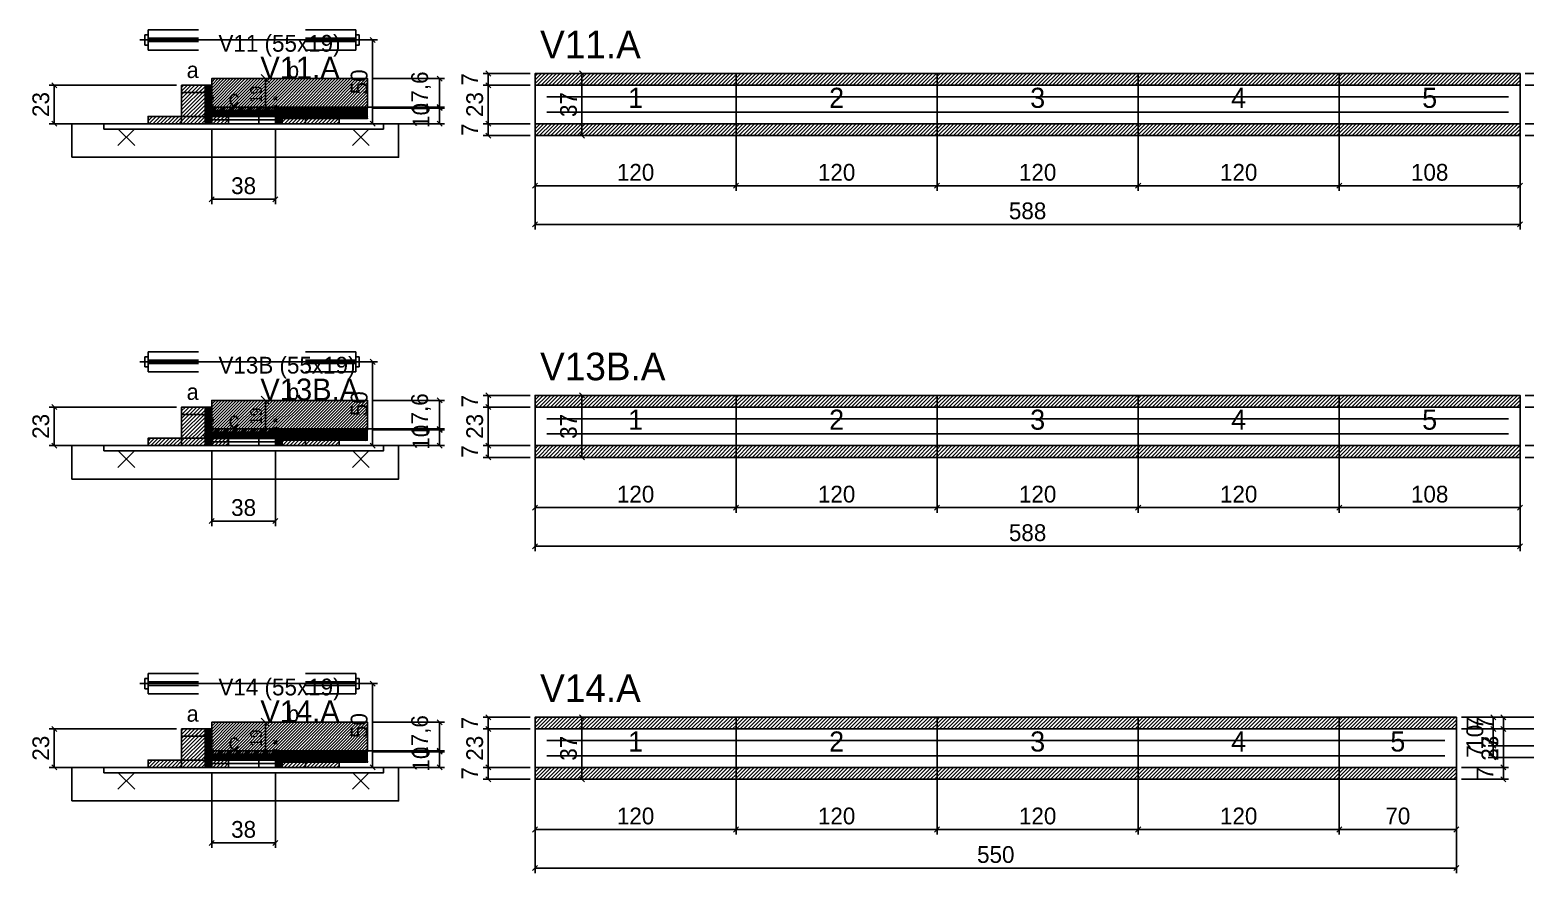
# Model space of a CAD drawing. Extents: x -9000 to 3070, y -6529 to 1250.
# Drawn here: x -69 to 824, y -2492 to -1989 of the extents above; entities that cross this region are included whole.
import ezdxf
from ezdxf.enums import TextEntityAlignment as Align

# ---------------------------------------------------------------- set-up
doc = ezdxf.new("R2010")
doc.units = 0
for name, color, linetype in [('5', 5, 'Continuous'), ('BARRA_ANCORAGEM', 126, 'Continuous'), ('barrote', 126, 'Continuous'), ('CONCRETO', 251, 'Continuous'), ('COTA', 241, 'Continuous'), ('Cota Seção (2x)', 241, 'Continuous'), ('detalhes', 7, 'Continuous'), ('Hachura', 251, 'Continuous'), ('HACHURACONCRETO', 251, 'Continuous'), ('Madeira', 126, 'Continuous'), ('NOMENCLATURA', 7, 'Continuous'), ('Painéis', 200, 'Continuous'), ('presilha', 224, 'Continuous'), ('SARR_2.2x7', 40, 'Continuous'), ('SARRAFO_2_2X7', 40, 'Continuous'), ('SCO-___-LAJ', 224, 'Continuous'), ('TENSOR', 224, 'Continuous'), ('Texto Seção', 7, 'Continuous')]:
    doc.layers.add(name, color=color, linetype=linetype)
doc.dimstyles.new('PAINEL', dxfattribs={"dimtxt": 10, "dimasz": 3, "dimexe": 3, "dimexo": 3, "dimgap": 3, "dimtad": 1, "dimblk": 'OBLIQUE', "dimblk1": 'OBLIQUE', "dimcen": 2.5, "dimclrd": 4, "dimclre": 4, "dimclrt": 240, "dimazin": 3, "dimtfac": 1, "dimtmove": 0, "dimatfit": 3})
doc.dimstyles.new('SECAO2X', dxfattribs={"dimtxt": 7, "dimasz": 5, "dimexe": 3, "dimexo": 3, "dimgap": 2, "dimtad": 3, "dimblk": 'OBLIQUE', "dimblk1": 'OBLIQUE', "dimcen": 2.5, "dimclrd": 4, "dimclre": 4, "dimclrt": 1, "dimazin": 3, "dimtfac": 1, "dimtmove": 0, "dimatfit": 3})

# ---------------------------------------------------------------- blocks, each defined once
blk = doc.blocks.new('PAR_ESQ')
for p, q in [((-1, -1), (1, 1)), ((-1, 1), (1, -1))]:
    blk.add_line(p, q)
blk = doc.blocks.new('PAR_FUNDO_ESQ')
for p, q in [((-1, -1), (1, 1)), ((-1, 1), (1, -1))]:
    blk.add_line(p, q)
blk = doc.blocks.new('PAR_FUNDO_DIR')
for p, q in [((-1, -1), (1, 1)), ((-1, 1), (1, -1))]:
    blk.add_line(p, q)
blk = doc.blocks.new('par_int_esq')
for p, q in [((-1, -1), (1, 1)), ((-1, 1), (1, -1))]:
    blk.add_line(p, q)
blk = doc.blocks.new('par_int_dir')
for p, q in [((-1, -1), (1, 1)), ((-1, 1), (1, -1))]:
    blk.add_line(p, q)
blk = doc.blocks.new('_OBLIQUE')
at = {"color": 0, "linetype": 'BYBLOCK'}
blk.add_line((-0.5, -0.5), (0.5, 0.5), dxfattribs=at)

msp = doc.modelspace()

# ---------------------------------------------------------------- hatches: boundary and pattern name
at = {"layer": 'COTA'}
h = msp.add_hatch(dxfattribs=at)
h.set_pattern_fill('ANSI31', scale=0.5)
h.paths.add_polyline_path([(233, -2022), (353, -2022), (353, -2015), (233, -2015)])
h = msp.add_hatch(dxfattribs=at)
h.set_pattern_fill('ANSI31', scale=0.5)
h.paths.add_polyline_path([(353, -2022), (473, -2022), (473, -2015), (353, -2015)])
h = msp.add_hatch(dxfattribs=at)
h.set_pattern_fill('ANSI31', scale=0.5)
h.paths.add_polyline_path([(473, -2022), (593, -2022), (593, -2015), (473, -2015)])
h = msp.add_hatch(dxfattribs=at)
h.set_pattern_fill('ANSI31', scale=0.5)
h.paths.add_polyline_path([(593, -2022), (713, -2022), (713, -2015), (593, -2015)])
h = msp.add_hatch(dxfattribs=at)
h.set_pattern_fill('ANSI31', scale=0.5)
h.paths.add_polyline_path([(713, -2022), (821, -2022), (821, -2015), (713, -2015)])
h = msp.add_hatch(dxfattribs=at)
h.set_pattern_fill('ANSI31', scale=0.4)
h.paths.add_polyline_path([(40, -2037), (40, -2018), (133, -2018), (133, -2035.6), (78, -2035.6), (78, -2037)])
h = msp.add_hatch(dxfattribs=at)
h.set_pattern_fill('ANSI31', scale=0.5)
h.paths.add_polyline_path([(233, -2052), (353, -2052), (353, -2045), (233, -2045)])
h = msp.add_hatch(dxfattribs=at)
h.set_pattern_fill('ANSI31', scale=0.5)
h.paths.add_polyline_path([(353, -2052), (473, -2052), (473, -2045), (353, -2045)])
h = msp.add_hatch(dxfattribs=at)
h.set_pattern_fill('ANSI31', scale=0.5)
h.paths.add_polyline_path([(473, -2052), (593, -2052), (593, -2045), (473, -2045)])
h = msp.add_hatch(dxfattribs=at)
h.set_pattern_fill('ANSI31', scale=0.5)
h.paths.add_polyline_path([(593, -2052), (713, -2052), (713, -2045), (593, -2045)])
h = msp.add_hatch(dxfattribs=at)
h.set_pattern_fill('ANSI31', scale=0.5)
h.paths.add_polyline_path([(713, -2052), (821, -2052), (821, -2045), (713, -2045)])
h = msp.add_hatch(dxfattribs=at)
h.set_pattern_fill('ANSI31', scale=0.4)
h.paths.add_polyline_path([(40, -2229), (40, -2210), (133, -2210), (133, -2227.6), (78, -2227.6), (78, -2229)])
h = msp.add_hatch(dxfattribs=at)
h.set_pattern_fill('ANSI31', scale=0.5)
h.paths.add_polyline_path([(233, -2214), (353, -2214), (353, -2207), (233, -2207)])
h = msp.add_hatch(dxfattribs=at)
h.set_pattern_fill('ANSI31', scale=0.5)
h.paths.add_polyline_path([(353, -2214), (473, -2214), (473, -2207), (353, -2207)])
h = msp.add_hatch(dxfattribs=at)
h.set_pattern_fill('ANSI31', scale=0.5)
h.paths.add_polyline_path([(473, -2214), (593, -2214), (593, -2207), (473, -2207)])
h = msp.add_hatch(dxfattribs=at)
h.set_pattern_fill('ANSI31', scale=0.5)
h.paths.add_polyline_path([(593, -2214), (713, -2214), (713, -2207), (593, -2207)])
h = msp.add_hatch(dxfattribs=at)
h.set_pattern_fill('ANSI31', scale=0.5)
h.paths.add_polyline_path([(713, -2214), (821, -2214), (821, -2207), (713, -2207)])
h = msp.add_hatch(dxfattribs=at)
h.set_pattern_fill('ANSI31', scale=0.5)
h.paths.add_polyline_path([(233, -2244), (353, -2244), (353, -2237), (233, -2237)])
h = msp.add_hatch(dxfattribs=at)
h.set_pattern_fill('ANSI31', scale=0.5)
h.paths.add_polyline_path([(353, -2244), (473, -2244), (473, -2237), (353, -2237)])
h = msp.add_hatch(dxfattribs=at)
h.set_pattern_fill('ANSI31', scale=0.5)
h.paths.add_polyline_path([(473, -2244), (593, -2244), (593, -2237), (473, -2237)])
h = msp.add_hatch(dxfattribs=at)
h.set_pattern_fill('ANSI31', scale=0.5)
h.paths.add_polyline_path([(593, -2244), (713, -2244), (713, -2237), (593, -2237)])
h = msp.add_hatch(dxfattribs=at)
h.set_pattern_fill('ANSI31', scale=0.5)
h.paths.add_polyline_path([(713, -2244), (821, -2244), (821, -2237), (713, -2237)])
h = msp.add_hatch(dxfattribs=at)
h.set_pattern_fill('ANSI31', scale=0.5)
h.paths.add_polyline_path([(233, -2406), (353, -2406), (353, -2399), (233, -2399)])
h = msp.add_hatch(dxfattribs=at)
h.set_pattern_fill('ANSI31', scale=0.5)
h.paths.add_polyline_path([(353, -2406), (473, -2406), (473, -2399), (353, -2399)])
h = msp.add_hatch(dxfattribs=at)
h.set_pattern_fill('ANSI31', scale=0.5)
h.paths.add_polyline_path([(473, -2406), (593, -2406), (593, -2399), (473, -2399)])
h = msp.add_hatch(dxfattribs=at)
h.set_pattern_fill('ANSI31', scale=0.5)
h.paths.add_polyline_path([(593, -2406), (713, -2406), (713, -2399), (593, -2399)])
h = msp.add_hatch(dxfattribs=at)
h.set_pattern_fill('ANSI31', scale=0.5)
h.paths.add_polyline_path([(713, -2406), (783, -2406), (783, -2399), (713, -2399)])
h = msp.add_hatch(dxfattribs=at)
h.set_pattern_fill('ANSI31', scale=0.4)
h.paths.add_polyline_path([(40, -2421), (40, -2402), (133, -2402), (133, -2419.6), (78, -2419.6), (78, -2421)])
h = msp.add_hatch(dxfattribs=at)
h.set_pattern_fill('ANSI31', scale=0.5)
h.paths.add_polyline_path([(233, -2436), (353, -2436), (353, -2429), (233, -2429)])
h = msp.add_hatch(dxfattribs=at)
h.set_pattern_fill('ANSI31', scale=0.5)
h.paths.add_polyline_path([(353, -2436), (473, -2436), (473, -2429), (353, -2429)])
h = msp.add_hatch(dxfattribs=at)
h.set_pattern_fill('ANSI31', scale=0.5)
h.paths.add_polyline_path([(473, -2436), (593, -2436), (593, -2429), (473, -2429)])
h = msp.add_hatch(dxfattribs=at)
h.set_pattern_fill('ANSI31', scale=0.5)
h.paths.add_polyline_path([(593, -2436), (713, -2436), (713, -2429), (593, -2429)])
h = msp.add_hatch(dxfattribs=at)
h.set_pattern_fill('ANSI31', scale=0.5)
h.paths.add_polyline_path([(713, -2436), (783, -2436), (783, -2429), (713, -2429)])
at = {"layer": 'Hachura'}
h = msp.add_hatch(dxfattribs=at)
h.set_pattern_fill('ANSI31', scale=0.5)
h.paths.add_polyline_path([(22, -2045), (36, -2045), (36, -2022), (22, -2022)])
h = msp.add_hatch(dxfattribs=at)
h.set_pattern_fill('ANSI31', scale=0.5)
h.paths.add_polyline_path([(22, -2026.4), (36, -2026.4), (36, -2022), (22, -2022)])
h = msp.add_hatch(dxfattribs=at)
h.set_pattern_fill('SOLID')
h.paths.add_polyline_path([(36, -2045), (40, -2045), (40, -2022), (36, -2022)])
h = msp.add_hatch(dxfattribs=at)
h.set_pattern_fill('ANSI31', scale=0.5)
h.paths.add_polyline_path([(2, -2045), (22, -2045), (22, -2040.6), (2, -2040.6)])
h = msp.add_hatch(dxfattribs=at)
h.set_pattern_fill('SOLID')
h.paths.add_polyline_path([(40, -2040.6), (78, -2040.6), (78, -2037), (40, -2037)])
h = msp.add_hatch(dxfattribs=at)
h.set_pattern_fill('ANSI31', scale=0.5)
h.paths.add_polyline_path([(40, -2045), (50, -2045), (50, -2040.6), (40, -2040.6)])
h = msp.add_hatch(dxfattribs=at)
h.set_pattern_fill('SOLID')
h.paths.add_polyline_path([(78, -2045), (82, -2045), (82, -2035), (78, -2035)])
h = msp.add_hatch(dxfattribs=at)
h.set_pattern_fill('SOLID')
h.paths.add_polyline_path([(78, -2035), (133, -2035), (133, -2042), (78, -2042)])
h = msp.add_hatch(dxfattribs=at)
h.set_pattern_fill('ANSI31', scale=0.5)
h.paths.add_polyline_path([(82, -2045), (96, -2045), (96, -2035), (82, -2035)])
h = msp.add_hatch(dxfattribs=at)
h.set_pattern_fill('ANSI31', scale=0.5)
h.paths.add_polyline_path([(82, -2039.4), (96, -2039.4), (96, -2035), (82, -2035)])
h = msp.add_hatch(dxfattribs=at)
h.set_pattern_fill('ANSI31', scale=0.5)
h.paths.add_polyline_path([(96, -2045), (116, -2045), (116, -2040.6), (96, -2040.6)])
h = msp.add_hatch(dxfattribs=at)
h.set_pattern_fill('ANSI31', scale=0.5)
h.paths.add_polyline_path([(22, -2237), (36, -2237), (36, -2214), (22, -2214)])
h = msp.add_hatch(dxfattribs=at)
h.set_pattern_fill('ANSI31', scale=0.5)
h.paths.add_polyline_path([(22, -2218.4), (36, -2218.4), (36, -2214), (22, -2214)])
h = msp.add_hatch(dxfattribs=at)
h.set_pattern_fill('SOLID')
h.paths.add_polyline_path([(36, -2237), (40, -2237), (40, -2214), (36, -2214)])
h = msp.add_hatch(dxfattribs=at)
h.set_pattern_fill('SOLID')
h.paths.add_polyline_path([(40, -2232.6), (78, -2232.6), (78, -2229), (40, -2229)])
h = msp.add_hatch(dxfattribs=at)
h.set_pattern_fill('SOLID')
h.paths.add_polyline_path([(78, -2237), (82, -2237), (82, -2227), (78, -2227)])
h = msp.add_hatch(dxfattribs=at)
h.set_pattern_fill('SOLID')
h.paths.add_polyline_path([(78, -2227), (133, -2227), (133, -2234), (78, -2234)])
h = msp.add_hatch(dxfattribs=at)
h.set_pattern_fill('ANSI31', scale=0.5)
h.paths.add_polyline_path([(82, -2237), (96, -2237), (96, -2227), (82, -2227)])
h = msp.add_hatch(dxfattribs=at)
h.set_pattern_fill('ANSI31', scale=0.5)
h.paths.add_polyline_path([(82, -2231.4), (96, -2231.4), (96, -2227), (82, -2227)])
h = msp.add_hatch(dxfattribs=at)
h.set_pattern_fill('ANSI31', scale=0.5)
h.paths.add_polyline_path([(2, -2237), (22, -2237), (22, -2232.6), (2, -2232.6)])
h = msp.add_hatch(dxfattribs=at)
h.set_pattern_fill('ANSI31', scale=0.5)
h.paths.add_polyline_path([(40, -2237), (50, -2237), (50, -2232.6), (40, -2232.6)])
h = msp.add_hatch(dxfattribs=at)
h.set_pattern_fill('ANSI31', scale=0.5)
h.paths.add_polyline_path([(96, -2237), (116, -2237), (116, -2232.6), (96, -2232.6)])
h = msp.add_hatch(dxfattribs=at)
h.set_pattern_fill('ANSI31', scale=0.5)
h.paths.add_polyline_path([(22, -2429), (36, -2429), (36, -2406), (22, -2406)])
h = msp.add_hatch(dxfattribs=at)
h.set_pattern_fill('ANSI31', scale=0.5)
h.paths.add_polyline_path([(22, -2410.4), (36, -2410.4), (36, -2406), (22, -2406)])
h = msp.add_hatch(dxfattribs=at)
h.set_pattern_fill('SOLID')
h.paths.add_polyline_path([(36, -2429), (40, -2429), (40, -2406), (36, -2406)])
h = msp.add_hatch(dxfattribs=at)
h.set_pattern_fill('ANSI31', scale=0.5)
h.paths.add_polyline_path([(2, -2429), (22, -2429), (22, -2424.6), (2, -2424.6)])
h = msp.add_hatch(dxfattribs=at)
h.set_pattern_fill('SOLID')
h.paths.add_polyline_path([(40, -2424.6), (78, -2424.6), (78, -2421), (40, -2421)])
h = msp.add_hatch(dxfattribs=at)
h.set_pattern_fill('ANSI31', scale=0.5)
h.paths.add_polyline_path([(40, -2429), (50, -2429), (50, -2424.6), (40, -2424.6)])
h = msp.add_hatch(dxfattribs=at)
h.set_pattern_fill('SOLID')
h.paths.add_polyline_path([(78, -2429), (82, -2429), (82, -2419), (78, -2419)])
h = msp.add_hatch(dxfattribs=at)
h.set_pattern_fill('SOLID')
h.paths.add_polyline_path([(78, -2419), (133, -2419), (133, -2426), (78, -2426)])
h = msp.add_hatch(dxfattribs=at)
h.set_pattern_fill('ANSI31', scale=0.5)
h.paths.add_polyline_path([(82, -2429), (96, -2429), (96, -2419), (82, -2419)])
h = msp.add_hatch(dxfattribs=at)
h.set_pattern_fill('ANSI31', scale=0.5)
h.paths.add_polyline_path([(82, -2423.4), (96, -2423.4), (96, -2419), (82, -2419)])
h = msp.add_hatch(dxfattribs=at)
h.set_pattern_fill('ANSI31', scale=0.5)
h.paths.add_polyline_path([(96, -2429), (116, -2429), (116, -2424.6), (96, -2424.6)])
at = {"layer": 'HACHURACONCRETO'}
h = msp.add_hatch(dxfattribs=at)
h.set_pattern_fill('ANSI31', scale=0.3)
h.paths.add_polyline_path([(40, -2040.6), (78, -2040.6), (78, -2035), (40, -2035)])
h = msp.add_hatch(dxfattribs=at)
h.set_pattern_fill('ANSI31', scale=0.3)
h.paths.add_polyline_path([(40, -2232.6), (78, -2232.6), (78, -2227), (40, -2227)])
h = msp.add_hatch(dxfattribs=at)
h.set_pattern_fill('ANSI31', scale=0.3)
h.paths.add_polyline_path([(40, -2424.6), (78, -2424.6), (78, -2419), (40, -2419)])

# ---------------------------------------------------------------- linework, layer by layer
for p, q in [((2, -1989), (32, -1989)), ((2, -1989), (2, -2001)), ((96, -1989), (126, -1989)), ((126, -1989), (126, -2001)), ((0, -1992), (0, -1998)), ((2, -1992), (0, -1992)), ((2, -1998), (0, -1998)), ((2, -1994), (32, -1994)), ((2, -1996), (32, -1996)), ((96, -1994), (126, -1994)), ((96, -1996), (126, -1996)), ((126, -1992), (128, -1992)), ((126, -1998), (128, -1998)), ((128, -1992), (128, -1998)), ((2, -2001), (32, -2001)), ((96, -2001), (126, -2001)), ((0, -2184), (0, -2190)), ((2, -2184), (0, -2184)), ((2, -2181), (32, -2181)), ((2, -2181), (2, -2193)), ((2, -2186), (32, -2186)), ((96, -2181), (126, -2181)), ((96, -2186), (126, -2186)), ((126, -2181), (126, -2193)), ((126, -2184), (128, -2184)), ((128, -2184), (128, -2190)), ((2, -2190), (0, -2190)), ((2, -2188), (32, -2188)), ((2, -2193), (32, -2193)), ((96, -2188), (126, -2188)), ((96, -2193), (126, -2193)), ((126, -2190), (128, -2190)), ((2, -2373), (32, -2373)), ((2, -2373), (2, -2385)), ((96, -2373), (126, -2373)), ((126, -2373), (126, -2385)), ((0, -2376), (0, -2382)), ((2, -2376), (0, -2376)), ((2, -2382), (0, -2382)), ((2, -2378), (32, -2378)), ((2, -2380), (32, -2380)), ((96, -2378), (126, -2378)), ((96, -2380), (126, -2380)), ((126, -2376), (128, -2376)), ((126, -2382), (128, -2382)), ((128, -2376), (128, -2382)), ((2, -2385), (32, -2385)), ((96, -2385), (126, -2385))]:
    msp.add_line(p, q)
at = {"layer": 'BARRA_ANCORAGEM'}
for p, q in [((40, -2037.3), (78, -2037.3)), ((40, -2039.3), (40, -2037.3)), ((40, -2039.3), (78, -2039.3)), ((40, -2040.7), (78, -2040.7)), ((40, -2042.7), (40, -2040.7)), ((40, -2042.7), (78, -2042.7)), ((78, -2039.3), (78, -2037.3)), ((78, -2042.7), (78, -2040.7)), ((40, -2229.3), (78, -2229.3)), ((40, -2231.3), (40, -2229.3)), ((40, -2231.3), (78, -2231.3)), ((78, -2231.3), (78, -2229.3)), ((40, -2232.7), (78, -2232.7)), ((40, -2234.7), (40, -2232.7)), ((40, -2234.7), (78, -2234.7)), ((78, -2234.7), (78, -2232.7)), ((40, -2421.3), (78, -2421.3)), ((40, -2423.3), (40, -2421.3)), ((40, -2423.3), (78, -2423.3)), ((40, -2424.7), (78, -2424.7)), ((40, -2426.7), (40, -2424.7)), ((40, -2426.7), (78, -2426.7)), ((78, -2423.3), (78, -2421.3)), ((78, -2426.7), (78, -2424.7))]:
    msp.add_line(p, q, dxfattribs=at)
at = {"layer": 'barrote'}
for points in [[(-43.5, -2065), (151.5, -2065), (151.5, -2045), (-43.5, -2045)], [(-43.5, -2257), (151.5, -2257), (151.5, -2237), (-43.5, -2237)], [(-43.5, -2449), (151.5, -2449), (151.5, -2429), (-43.5, -2429)]]:
    msp.add_lwpolyline(points, close=True, dxfattribs=at)
at = {"layer": 'CONCRETO'}
for points in [[(40, -2037), (40, -2018), (133, -2018), (133, -2035.6), (78, -2035.6), (78, -2037)], [(40, -2229), (40, -2210), (133, -2210), (133, -2227.6), (78, -2227.6), (78, -2229)], [(40, -2421), (40, -2402), (133, -2402), (133, -2419.6), (78, -2419.6), (78, -2421)]]:
    msp.add_lwpolyline(points, close=True, dxfattribs=at)
at = {"layer": 'HACHURACONCRETO'}
for points in [[(40, -2040.6), (78, -2040.6), (78, -2035), (40, -2035)], [(40, -2232.6), (78, -2232.6), (78, -2227), (40, -2227)], [(40, -2424.6), (78, -2424.6), (78, -2419), (40, -2419)]]:
    msp.add_lwpolyline(points, close=True, dxfattribs=at)
at = {"layer": 'Madeira'}
for points in [[(22, -2045), (36, -2045), (36, -2022), (22, -2022)], [(22, -2026.4), (36, -2026.4), (36, -2022), (22, -2022)], [(2, -2045), (22, -2045), (22, -2040.6), (2, -2040.6)], [(22, -2045), (36, -2045), (36, -2040.6), (22, -2040.6)], [(40, -2045), (50, -2045), (50, -2040.6), (40, -2040.6)], [(68, -2045), (78, -2045), (78, -2040.6), (68, -2040.6)], [(82, -2045), (96, -2045), (96, -2035), (82, -2035)], [(82, -2039.4), (96, -2039.4), (96, -2035), (82, -2035)], [(96, -2045), (116, -2045), (116, -2040.6), (96, -2040.6)], [(22, -2237), (36, -2237), (36, -2214), (22, -2214)], [(22, -2218.4), (36, -2218.4), (36, -2214), (22, -2214)], [(82, -2237), (96, -2237), (96, -2227), (82, -2227)], [(82, -2231.4), (96, -2231.4), (96, -2227), (82, -2227)], [(2, -2237), (22, -2237), (22, -2232.6), (2, -2232.6)], [(22, -2237), (36, -2237), (36, -2232.6), (22, -2232.6)], [(40, -2237), (50, -2237), (50, -2232.6), (40, -2232.6)], [(68, -2237), (78, -2237), (78, -2232.6), (68, -2232.6)], [(96, -2237), (116, -2237), (116, -2232.6), (96, -2232.6)], [(22, -2429), (36, -2429), (36, -2406), (22, -2406)], [(22, -2410.4), (36, -2410.4), (36, -2406), (22, -2406)], [(2, -2429), (22, -2429), (22, -2424.6), (2, -2424.6)], [(22, -2429), (36, -2429), (36, -2424.6), (22, -2424.6)], [(40, -2429), (50, -2429), (50, -2424.6), (40, -2424.6)], [(68, -2429), (78, -2429), (78, -2424.6), (68, -2424.6)], [(82, -2429), (96, -2429), (96, -2419), (82, -2419)], [(82, -2423.4), (96, -2423.4), (96, -2419), (82, -2419)], [(96, -2429), (116, -2429), (116, -2424.6), (96, -2424.6)]]:
    msp.add_lwpolyline(points, close=True, dxfattribs=at)
at = {"layer": 'Painéis'}
for p, q in [((233, -2022), (353, -2022)), ((233, -2045), (233, -2022)), ((353, -2045), (353, -2022)), ((353, -2045), (353, -2022)), ((353, -2022), (473, -2022)), ((353, -2045), (353, -2022)), ((473, -2045), (473, -2022)), ((473, -2045), (473, -2022)), ((473, -2022), (593, -2022)), ((473, -2045), (473, -2022)), ((593, -2045), (593, -2022)), ((593, -2045), (593, -2022)), ((593, -2022), (713, -2022)), ((593, -2045), (593, -2022)), ((713, -2045), (713, -2022)), ((713, -2045), (713, -2022)), ((713, -2022), (821, -2022)), ((713, -2045), (713, -2022)), ((821, -2045), (821, -2022)), ((233, -2045), (353, -2045)), ((353, -2045), (473, -2045)), ((473, -2045), (593, -2045)), ((593, -2045), (713, -2045)), ((713, -2045), (821, -2045)), ((233, -2214), (353, -2214)), ((233, -2237), (233, -2214)), ((353, -2237), (353, -2214)), ((353, -2237), (353, -2214)), ((353, -2214), (473, -2214)), ((353, -2237), (353, -2214)), ((473, -2237), (473, -2214)), ((473, -2237), (473, -2214)), ((473, -2214), (593, -2214)), ((473, -2237), (473, -2214)), ((593, -2237), (593, -2214)), ((593, -2237), (593, -2214)), ((593, -2214), (713, -2214)), ((593, -2237), (593, -2214)), ((713, -2237), (713, -2214)), ((713, -2237), (713, -2214)), ((713, -2214), (821, -2214)), ((713, -2237), (713, -2214)), ((821, -2237), (821, -2214)), ((233, -2237), (353, -2237)), ((353, -2237), (473, -2237)), ((473, -2237), (593, -2237)), ((593, -2237), (713, -2237)), ((713, -2237), (821, -2237)), ((233, -2406), (353, -2406)), ((233, -2429), (233, -2406)), ((353, -2429), (353, -2406)), ((353, -2429), (353, -2406)), ((353, -2406), (473, -2406)), ((353, -2429), (353, -2406)), ((473, -2429), (473, -2406)), ((473, -2429), (473, -2406)), ((473, -2406), (593, -2406)), ((473, -2429), (473, -2406)), ((593, -2429), (593, -2406)), ((593, -2429), (593, -2406)), ((593, -2406), (713, -2406)), ((593, -2429), (593, -2406)), ((713, -2429), (713, -2406)), ((713, -2429), (713, -2406)), ((713, -2406), (783, -2406)), ((713, -2429), (713, -2406)), ((783, -2429), (783, -2406)), ((233, -2429), (353, -2429)), ((353, -2429), (473, -2429)), ((473, -2429), (593, -2429)), ((593, -2429), (713, -2429)), ((713, -2429), (783, -2429))]:
    msp.add_line(p, q, dxfattribs=at)
for points in [[(36, -2045), (40, -2045), (40, -2022), (36, -2022)], [(40, -2040.6), (78, -2040.6), (78, -2037), (40, -2037)], [(78, -2045), (82, -2045), (82, -2035), (78, -2035)], [(78, -2035), (133, -2035), (133, -2035.6), (78, -2035.6)], [(36, -2237), (40, -2237), (40, -2214), (36, -2214)], [(40, -2232.6), (78, -2232.6), (78, -2229), (40, -2229)], [(78, -2237), (82, -2237), (82, -2227), (78, -2227)], [(78, -2227), (133, -2227), (133, -2227.6), (78, -2227.6)], [(36, -2429), (40, -2429), (40, -2406), (36, -2406)], [(40, -2424.6), (78, -2424.6), (78, -2421), (40, -2421)], [(78, -2429), (82, -2429), (82, -2419), (78, -2419)], [(78, -2419), (133, -2419), (133, -2419.6), (78, -2419.6)]]:
    msp.add_lwpolyline(points, close=True, dxfattribs=at)
at = {"layer": 'presilha'}
for p, q in [((-16, -2058), (-6, -2048)), ((-16, -2048), (-6, -2058)), ((124, -2058), (134, -2048)), ((124, -2048), (134, -2058)), ((-16, -2250), (-6, -2240)), ((-16, -2240), (-6, -2250)), ((124, -2250), (134, -2240)), ((124, -2240), (134, -2250)), ((-16, -2442), (-6, -2432)), ((-16, -2432), (-6, -2442)), ((124, -2442), (134, -2432)), ((124, -2432), (134, -2442))]:
    msp.add_line(p, q, dxfattribs=at)
at = {"layer": 'SARR_2.2x7'}
for points in [[(240, -2029), (353, -2029)], [(240, -2029), (353, -2029)], [(353, -2029), (473, -2029)], [(353, -2029), (473, -2029)], [(473, -2029), (593, -2029)], [(473, -2029), (593, -2029)], [(593, -2029), (713, -2029)], [(593, -2029), (713, -2029)], [(713, -2029), (814, -2029)], [(713, -2029), (814, -2029)], [(240, -2038), (353, -2038)], [(240, -2038), (353, -2038)], [(353, -2038), (473, -2038)], [(353, -2038), (473, -2038)], [(473, -2038), (593, -2038)], [(473, -2038), (593, -2038)], [(593, -2038), (713, -2038)], [(593, -2038), (713, -2038)], [(713, -2038), (814, -2038)], [(713, -2038), (814, -2038)], [(240, -2221), (353, -2221)], [(240, -2221), (353, -2221)], [(353, -2221), (473, -2221)], [(353, -2221), (473, -2221)], [(473, -2221), (593, -2221)], [(473, -2221), (593, -2221)], [(593, -2221), (713, -2221)], [(593, -2221), (713, -2221)], [(713, -2221), (814, -2221)], [(713, -2221), (814, -2221)], [(240, -2230), (353, -2230)], [(240, -2230), (353, -2230)], [(353, -2230), (473, -2230)], [(353, -2230), (473, -2230)], [(473, -2230), (593, -2230)], [(473, -2230), (593, -2230)], [(593, -2230), (713, -2230)], [(593, -2230), (713, -2230)], [(713, -2230), (814, -2230)], [(713, -2230), (814, -2230)], [(240, -2413), (353, -2413)], [(240, -2413), (353, -2413)], [(353, -2413), (473, -2413)], [(353, -2413), (473, -2413)], [(473, -2413), (593, -2413)], [(473, -2413), (593, -2413)], [(593, -2413), (713, -2413)], [(593, -2413), (713, -2413)], [(713, -2413), (776, -2413)], [(713, -2413), (776, -2413)], [(240, -2422), (353, -2422)], [(240, -2422), (353, -2422)], [(353, -2422), (473, -2422)], [(353, -2422), (473, -2422)], [(473, -2422), (593, -2422)], [(473, -2422), (593, -2422)], [(593, -2422), (713, -2422)], [(593, -2422), (713, -2422)], [(713, -2422), (776, -2422)], [(713, -2422), (776, -2422)]]:
    msp.add_lwpolyline(points, dxfattribs=at)
at = {"layer": 'SARRAFO_2_2X7'}
for p, q in [((36, -2031.2), (36, -2026.8)), ((36, -2026.8), (40, -2026.8)), ((36, -2031.2), (40, -2031.2)), ((40, -2031.2), (40, -2026.8)), ((36, -2040.2), (36, -2035.8)), ((36, -2035.8), (40, -2035.8)), ((36, -2040.2), (40, -2040.2)), ((40, -2040.2), (40, -2035.8)), ((78, -2042.2), (78, -2037.8)), ((78, -2037.8), (82, -2037.8)), ((78, -2042.2), (82, -2042.2)), ((82, -2042.2), (82, -2037.8)), ((36, -2223.2), (36, -2218.8)), ((36, -2218.8), (40, -2218.8)), ((40, -2223.2), (40, -2218.8)), ((36, -2223.2), (40, -2223.2)), ((36, -2232.2), (36, -2227.8)), ((36, -2227.8), (40, -2227.8)), ((40, -2232.2), (40, -2227.8)), ((78, -2234.2), (78, -2229.8)), ((78, -2229.8), (82, -2229.8)), ((82, -2234.2), (82, -2229.8)), ((36, -2232.2), (40, -2232.2)), ((78, -2234.2), (82, -2234.2)), ((36, -2415.2), (36, -2410.8)), ((36, -2410.8), (40, -2410.8)), ((36, -2415.2), (40, -2415.2)), ((40, -2415.2), (40, -2410.8)), ((36, -2424.2), (36, -2419.8)), ((36, -2419.8), (40, -2419.8)), ((36, -2424.2), (40, -2424.2)), ((40, -2424.2), (40, -2419.8)), ((78, -2426.2), (78, -2421.8)), ((78, -2421.8), (82, -2421.8)), ((78, -2426.2), (82, -2426.2)), ((82, -2426.2), (82, -2421.8))]:
    msp.add_line(p, q, dxfattribs=at)
at = {"layer": 'SCO-___-LAJ'}
for points in [[(233, -2022), (353, -2022), (353, -2015), (233, -2015)], [(353, -2022), (473, -2022), (473, -2015), (353, -2015)], [(473, -2022), (593, -2022), (593, -2015), (473, -2015)], [(593, -2022), (713, -2022), (713, -2015), (593, -2015)], [(713, -2022), (821, -2022), (821, -2015), (713, -2015)], [(-24.5, -2048.2), (142.5, -2048.2), (142.5, -2045), (-24.5, -2045)], [(233, -2052), (353, -2052), (353, -2045), (233, -2045)], [(353, -2052), (473, -2052), (473, -2045), (353, -2045)], [(473, -2052), (593, -2052), (593, -2045), (473, -2045)], [(593, -2052), (713, -2052), (713, -2045), (593, -2045)], [(713, -2052), (821, -2052), (821, -2045), (713, -2045)], [(233, -2214), (353, -2214), (353, -2207), (233, -2207)], [(353, -2214), (473, -2214), (473, -2207), (353, -2207)], [(473, -2214), (593, -2214), (593, -2207), (473, -2207)], [(593, -2214), (713, -2214), (713, -2207), (593, -2207)], [(713, -2214), (821, -2214), (821, -2207), (713, -2207)], [(-24.5, -2240.2), (142.5, -2240.2), (142.5, -2237), (-24.5, -2237)], [(233, -2244), (353, -2244), (353, -2237), (233, -2237)], [(353, -2244), (473, -2244), (473, -2237), (353, -2237)], [(473, -2244), (593, -2244), (593, -2237), (473, -2237)], [(593, -2244), (713, -2244), (713, -2237), (593, -2237)], [(713, -2244), (821, -2244), (821, -2237), (713, -2237)], [(233, -2406), (353, -2406), (353, -2399), (233, -2399)], [(353, -2406), (473, -2406), (473, -2399), (353, -2399)], [(473, -2406), (593, -2406), (593, -2399), (473, -2399)], [(593, -2406), (713, -2406), (713, -2399), (593, -2399)], [(713, -2406), (783, -2406), (783, -2399), (713, -2399)], [(-24.5, -2432.2), (142.5, -2432.2), (142.5, -2429), (-24.5, -2429)], [(233, -2436), (353, -2436), (353, -2429), (233, -2429)], [(353, -2436), (473, -2436), (473, -2429), (353, -2429)], [(473, -2436), (593, -2436), (593, -2429), (473, -2429)], [(593, -2436), (713, -2436), (713, -2429), (593, -2429)], [(713, -2436), (783, -2436), (783, -2429), (713, -2429)]]:
    msp.add_lwpolyline(points, close=True, dxfattribs=at)
at = {"layer": 'TENSOR'}
for p, q in [((-3, -1995), (131, -1995)), ((-3, -2187), (131, -2187)), ((-3, -2379), (131, -2379))]:
    msp.add_line(p, q, dxfattribs=at)

# ---------------------------------------------------------------- block references
at = {"layer": 'Painéis'}
for name, p in [('par_int_esq', (40, -2030)), ('PAR_FUNDO_ESQ', (40, -2035)), ('par_int_dir', (78, -2030)), ('PAR_FUNDO_DIR', (78, -2035)), ('PAR_ESQ', (36, -2040)), ('par_int_esq', (40, -2222)), ('par_int_dir', (78, -2222)), ('PAR_ESQ', (36, -2232)), ('PAR_FUNDO_ESQ', (40, -2227)), ('PAR_FUNDO_DIR', (78, -2227)), ('par_int_esq', (40, -2414)), ('PAR_FUNDO_ESQ', (40, -2419)), ('par_int_dir', (78, -2414)), ('PAR_FUNDO_DIR', (78, -2419)), ('PAR_ESQ', (36, -2424))]:
    msp.add_blockref(name, p, dxfattribs=at)

# ---------------------------------------------------------------- texts
at = {"layer": '5'}
for s, p in [('1', (293, -2029.5)), ('2', (413, -2029.5)), ('3', (533, -2029.5)), ('4', (653, -2029.5)), ('5', (767, -2029.5)), ('1', (293, -2221.5)), ('2', (413, -2221.5)), ('3', (533, -2221.5)), ('4', (653, -2221.5)), ('5', (767, -2221.5)), ('1', (293, -2413.5)), ('2', (413, -2413.5)), ('3', (533, -2413.5)), ('4', (653, -2413.5)), ('5', (748, -2413.5))]:
    msp.add_text(s, height=12, dxfattribs=at).set_placement(p, align=Align.MIDDLE_CENTER)
at = {"layer": 'detalhes'}
for s, p in [('b', (85, -2017.7)), ('a', (25, -2017.7)), ('c', (50, -2034.5)), ('a', (25, -2209.7)), ('b', (85, -2209.7)), ('c', (50, -2226.5)), ('b', (85, -2401.7)), ('a', (25, -2401.7)), ('c', (50, -2418.5))]:
    msp.add_text(s, height=9.6, dxfattribs=at).set_placement(p)
at = {"layer": 'NOMENCLATURA'}
for s, p in [('V11.A', (236, -2006)), ('V13B.A', (236, -2198)), ('V14.A', (236, -2390))]:
    msp.add_text(s, height=16.5, dxfattribs=at).set_placement(p)
at = {"layer": 'Texto Seção'}
for s, height, p in [('V11 (55x19)', 10, (44, -2002)), ('V11.A', 13, (69, -2018)), ('V13B (55x19)', 10, (44, -2194)), ('V13B.A', 13, (69, -2210)), ('V14 (55x19)', 10, (44, -2386)), ('V14.A', 13, (69, -2402))]:
    msp.add_text(s, height=height, dxfattribs=at).set_placement(p)

# ---------------------------------------------------------------- dimensions: what is measured, and where the dimension line sits
at = {"layer": 'COTA'}
for base, p1, p2 in [((136, -2045), (96, -2045), (96, -1995)), ((176, -2035.6), (133, -2035.6), (133, -2018)), ((205, -2022), (233, -2022), (233, -2015)), ((261, -2052), (233, -2052), (233, -2015)), ((849, -2052), (821, -2052), (821, -2015)), ((849, -2022), (821, -2022), (821, -2015)), ((-54, -2045), (2, -2045), (22, -2022)), ((205, -2045), (233, -2045), (233, -2022)), ((849, -2045), (821, -2045), (821, -2022)), ((176, -2045), (96, -2045), (96, -2035)), ((205, -2052), (233, -2052), (233, -2045)), ((849, -2052), (821, -2052), (821, -2045)), ((136, -2237), (96, -2237), (96, -2187)), ((-54, -2237), (2, -2237), (22, -2214)), ((176, -2227.6), (133, -2227.6), (133, -2210)), ((205, -2214), (233, -2214), (233, -2207)), ((205, -2237), (233, -2237), (233, -2214)), ((261, -2244), (233, -2244), (233, -2207)), ((849, -2244), (821, -2244), (821, -2207)), ((849, -2214), (821, -2214), (821, -2207)), ((849, -2237), (821, -2237), (821, -2214)), ((176, -2237), (96, -2237), (96, -2227)), ((205, -2244), (233, -2244), (233, -2237)), ((849, -2244), (821, -2244), (821, -2237)), ((136, -2429), (96, -2429), (96, -2379)), ((176, -2419.6), (133, -2419.6), (133, -2402)), ((205, -2406), (233, -2406), (233, -2399)), ((261, -2436), (233, -2436), (233, -2399)), ((811, -2436), (783, -2436), (783, -2399)), ((811, -2406), (783, -2406), (783, -2399)), ((805, -2406), (833, -2406), (833, -2399)), ((-54, -2429), (2, -2429), (22, -2406)), ((205, -2429), (233, -2429), (233, -2406)), ((811, -2429), (783, -2429), (783, -2406)), ((805, -2416), (833, -2416), (833, -2406)), ((176, -2429), (96, -2429), (96, -2419)), ((805, -2423), (833, -2423), (833, -2416)), ((205, -2436), (233, -2436), (233, -2429)), ((811, -2436), (783, -2436), (783, -2429))]:
    msp.add_linear_dim(base=base, p1=p1, p2=p2, angle=90, dimstyle='PAINEL', dxfattribs=at).render()
for base, p1, p2 in [((40, -2090), (40, -2045), (78, -2045)), ((233, -2082), (233, -2045), (353, -2045)), ((233, -2105), (233, -2045), (821, -2045)), ((353, -2082), (353, -2045), (473, -2045)), ((473, -2082), (473, -2045), (593, -2045)), ((593, -2082), (593, -2045), (713, -2045)), ((713, -2082), (713, -2045), (821, -2045)), ((40, -2282), (40, -2237), (78, -2237)), ((233, -2274), (233, -2237), (353, -2237)), ((233, -2297), (233, -2237), (821, -2237)), ((353, -2274), (353, -2237), (473, -2237)), ((473, -2274), (473, -2237), (593, -2237)), ((593, -2274), (593, -2237), (713, -2237)), ((713, -2274), (713, -2237), (821, -2237)), ((40, -2474), (40, -2429), (78, -2429)), ((233, -2466), (233, -2429), (353, -2429)), ((233, -2489), (233, -2429), (783, -2429)), ((353, -2466), (353, -2429), (473, -2429)), ((473, -2466), (473, -2429), (593, -2429)), ((593, -2466), (593, -2429), (713, -2429)), ((713, -2466), (713, -2429), (783, -2429))]:
    msp.add_linear_dim(base=base, p1=p1, p2=p2, dimstyle='PAINEL', dxfattribs=at).render()
at = {"layer": 'Cota Seção (2x)'}
for base, p1, p2 in [((72, -2037), (40, -2037), (40, -2018)), ((72, -2229), (40, -2229), (40, -2210)), ((72, -2421), (40, -2421), (40, -2402))]:
    msp.add_linear_dim(base=base, p1=p1, p2=p2, angle=90, dimstyle='SECAO2X', dxfattribs=at).render()

doc.saveas('drawing.dxf')
